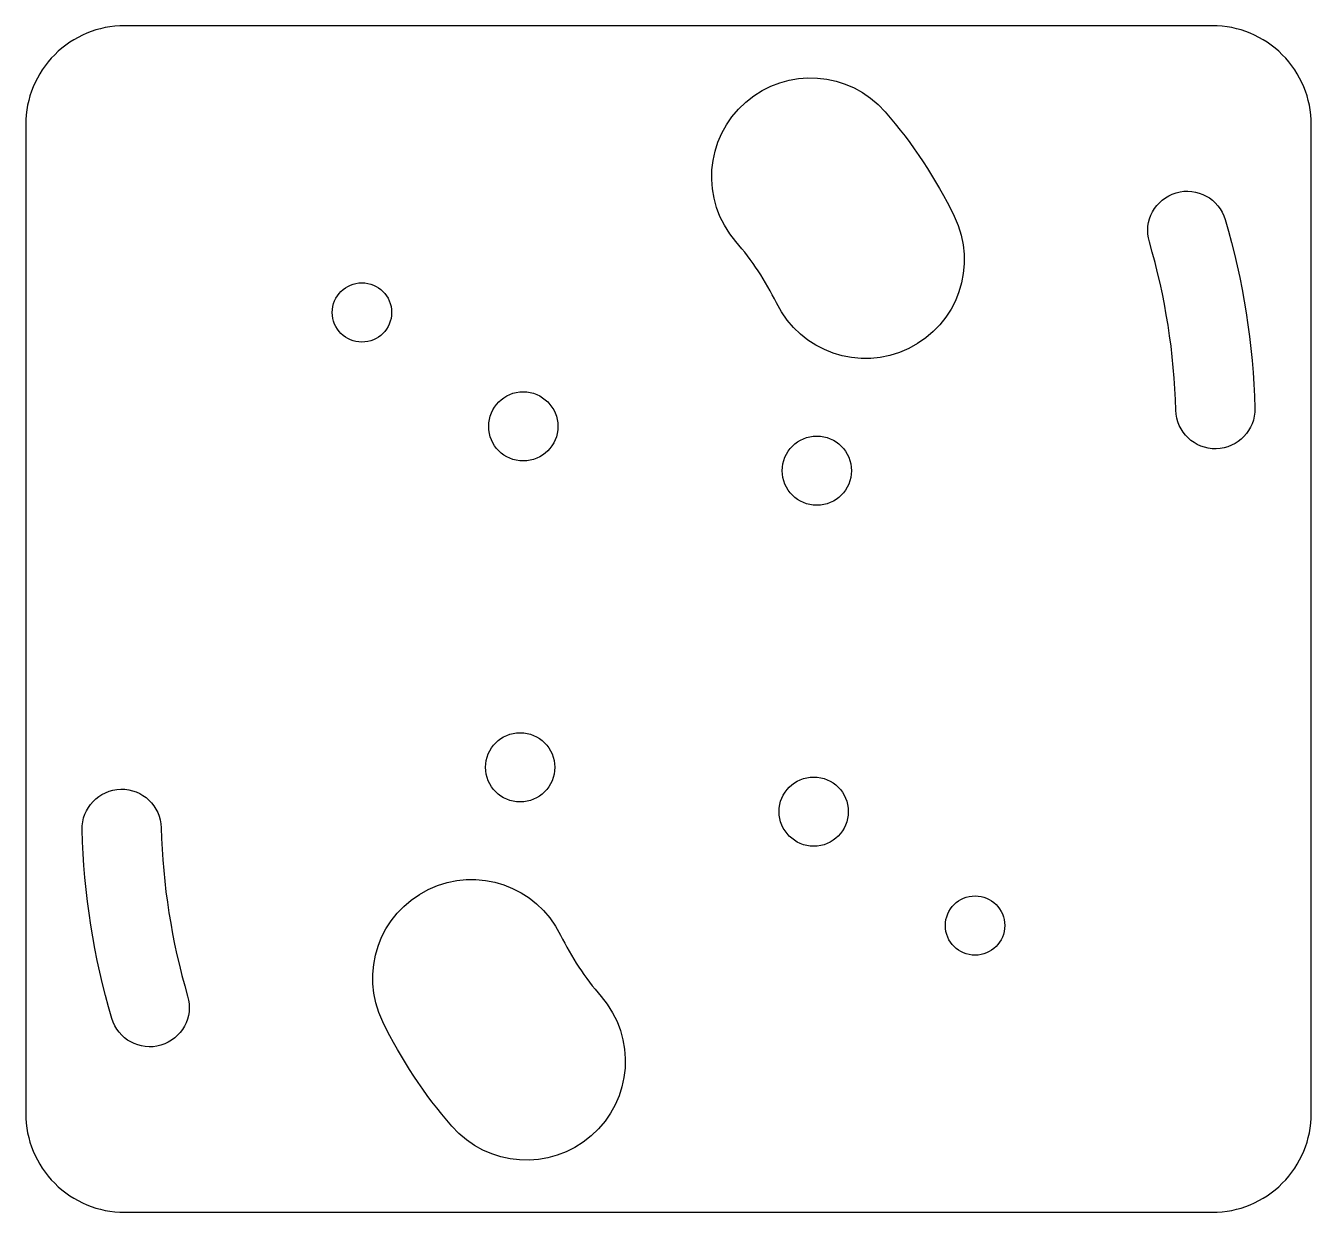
# Model space of a CAD drawing. Header units: millimetres. Extents: x -32.5 to 32.5, y -30 to 30.
import ezdxf

# ---------------------------------------------------------------- set-up
doc = ezdxf.new("R2010")
doc.units = ezdxf.units.MM

msp = doc.modelspace()

# ---------------------------------------------------------------- linework, layer by layer
for points in [[(-27.5, 30, 0.414214), (-32.5, 25), (-32.5, -25, 0.414214), (-27.5, -30), (27.5, -30, 0.414214), (32.5, -25), (32.5, 25, 0.414214), (27.5, 30)], [(5.46, 15.98, 0.065543), (3.409, 19.081, -1), (10.957, 25.64, -0.065543), (14.449, 20.362, -1)], [(25.648, 10.557, 0.065543), (24.312, 19.068, -1), (28.149, 20.198, -0.065543), (29.646, 10.656, -1)], [(-25.648, -10.557, 0.065543), (-24.312, -19.068, -1), (-28.149, -20.198, -0.065543), (-29.646, -10.656, -1)], [(-5.46, -15.98, 0.065543), (-3.409, -19.081, -1), (-10.957, -25.64, -0.065543), (-14.449, -20.362, -1)]]:
    msp.add_lwpolyline(points, format="xyb", close=True)
for centre, radius in [((-15.5, 15.5), 1.5), ((-7.342, 9.74), 1.75), ((7.5, 7.5), 1.75), ((-7.5, -7.5), 1.75), ((7.342, -9.74), 1.75), ((15.5, -15.5), 1.5)]:
    msp.add_circle(centre, radius)

doc.saveas('drawing.dxf')
